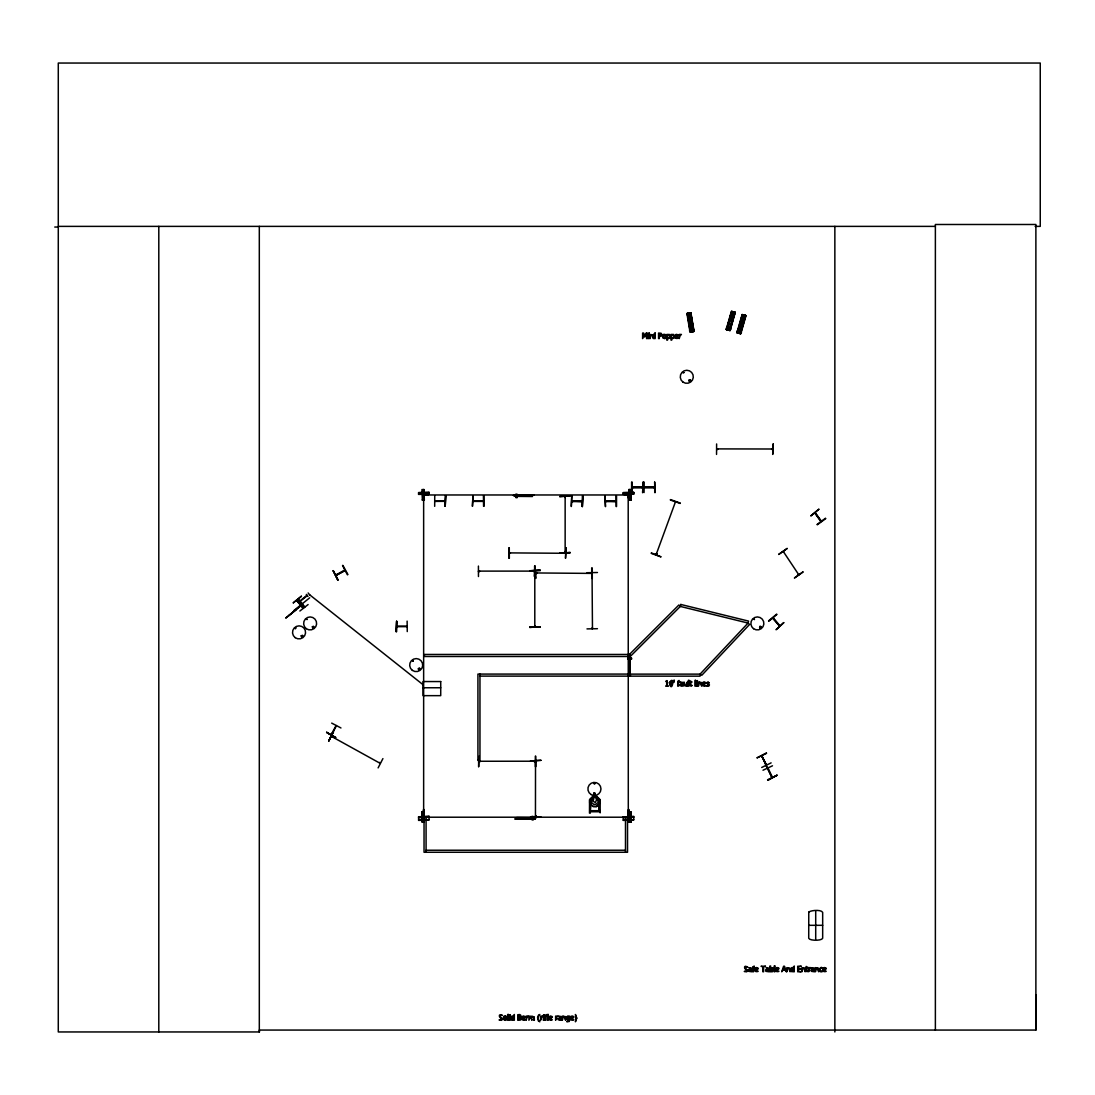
<?xml version="1.0" encoding="UTF-8"?>
<svg xmlns="http://www.w3.org/2000/svg" width="1095" height="1095" viewBox="0 0 1095 1095"><rect width="100%" height="100%" fill="white"/><g stroke="black" fill="none" stroke-linecap="round" stroke-linejoin="round"><path stroke-width="1.5" d="M1035.131 226.378L1040.25 226.378L1040.25 63.045L58.281 63.045L58.281 1031.955L259.46 1031.955L259.323 1030.066L1035.884 1030.066L1036.034 995.026M516.662 818.512L516.662 817.595L534.059 817.719L534.059 818.636L515.348 818.978M627.709 659.272L627.709 658.204M627.846 659.341L627.859 658.122M628.585 659.313L628.585 658.163M629.077 659.258L629.077 658.232M630.665 659.176L630.665 658.027M631.391 659.217L631.391 657.999M631.528 659.135L631.541 658.068M423.587 815.2C425.49 815.967 422.67 800.705 423.642 816.569M424.121 815.186L424.011 816.555M628.297 816.569L628.653 809.287L628.256 815.679M628.776 815.186L628.667 816.555M762.12 755.564L762.12 756.741M766.5 764.803L765.706 764.365M772.454 777.368L772.071 776.533M423.587 810.656L424.066 810.642M628.243 810.656L628.708 810.642M423.532 494.995L423.642 494.31M628.297 494.31L628.311 497.979L628.667 494.297M423.587 494.995L424.997 495.077M423.546 497.294L423.614 497.527M534.757 625.779L534.798 626.792L534.798 570.769M535.195 625.779L535.263 626.573M592.039 628.722L592.395 627.558L592.409 628.722M532.704 495.405L533.73 495.118M593.86 783.5L594.996 783.349L593.942 783.637M595.119 794.012C593.86 791.452 593.572 795.791 594.982 794.135M656.425 553.632L656.11 554.467L656.918 553.81M772.878 618.278L779.777 625.587M778.873 625.259L779.832 625.834M783.555 551.839L783.377 551.469M798.775 574.724L798.077 574.642M336.863 574.889L335.754 575.012L344.843 570.043M535.222 571.713L535.209 570.796M535.523 816.938L535.934 815.802M592.463 628.503L592.039 572.699M821.291 520.987L815.282 512.857M306.176 619.003L307.175 619.551L306.299 618.908M312.253 626.874C313.608 630.679 314.799 624.629 312.431 626.682M418.263 668.799C421.205 666.034 419.495 671.974 418.331 669.059M418.605 668.648L419.713 669.456L419.015 668.333M683.937 372.628L682.815 372.656L683.882 372.492M689.152 380.526C691.246 378.596 689.959 382.744 689.234 380.704M759.779 626.983C760.915 629.899 761.353 624.752 759.82 627.339M761.025 627.462L760.341 626.627M630.433 655.891L629.967 657.027M726.204 329.499L731.392 311.322L735.279 312.417M726.423 329.554L731.652 311.391M726.642 329.622L731.925 311.473M726.861 329.677L732.049 311.5M727.08 329.746L732.35 311.582M727.367 329.828L732.555 311.651M727.627 329.882L728.654 330.184M728.9 330.252L734.54 312.198M729.571 330.444L734.622 312.226M729.626 330.457L734.978 312.321M726.19 329.486L730.078 330.58L735.019 312.335M730.078 330.58L735.265 312.404M736.935 332.688L742.123 314.511L746.01 315.606L740.795 333.783L736.921 332.688M737.209 332.77L742.383 314.594M737.428 332.839L742.574 314.635M737.592 332.88L742.78 314.703M737.838 332.948L743.067 314.785M738.345 333.085L739.371 333.373M744.833 315.278L739.618 333.441L744.915 315.292M739.919 333.523L745.271 315.401M745.353 315.428L740.275 333.633L745.558 315.483M740.535 333.701L745.777 315.538M502.687 1019.322C495.487 1012.765 507.04 1016.776 500.223 1014.75A1.766 1.766 0 0 0 499.402 1015.325C498.677 1019.048 505.917 1018.651 499.06 1019.938L501.346 1020.335L502.687 1019.322A1.656 1.656 0 0 0 502.756 1018.213M747.899 970.841C740.699 964.271 752.251 968.295 745.435 966.269A1.766 1.766 0 0 0 744.614 966.844C743.888 970.567 751.129 970.156 744.271 971.443L746.557 971.84L747.899 970.841A1.656 1.656 0 0 0 747.967 969.732M670.482 499.58L680.337 503.084M656.179 554.399L656.507 553.55M656.548 554.563L656.877 553.714M675.382 502.058L656.192 554.44M424.011 497.623L424.011 494.639M625.546 494.557L628.776 495.049L628.201 494.557L628.297 815.885L628.297 809.985M773.85 618.702L773.207 617.813L779.763 625.738M766.5 764.926L761.723 755.728L766.213 765.172M772.399 777.272L767.937 767.965M815.227 512.802L820.839 521.22M535.523 815.775L535.455 816.884L535.523 761.025M593.107 796.394L589.671 799.747L589.671 803.1L593.052 806.536L596.597 806.536L600.087 803.059L600.087 799.651L596.597 796.243L593.052 796.311L591.382 802.306L593.682 804.332L595.981 804.332L598.24 802.306L596.597 796.243L593.052 796.243L589.548 799.72L589.48 813.106L590.314 813.106L590.314 811.751L599.417 811.751L600.169 812.805L600.169 801.157L599.335 801.157M333.208 731.624L328.746 741.096L333.167 731.597M328.678 741.069L333.551 731.802M331.388 736.292L331.936 737.14M331.306 736.319L380.157 763.324M382.921 758.602L378.117 767.896M479.391 571.576L478.666 571.056M536.851 573.397L535.701 573.397M565.458 553.303L564.541 552.783M480.349 761.614L479.391 761.148M591.724 573.397L535.756 572.959M534.264 761.737L535.209 761.258L534.045 761.271M300.66 603.058L301.399 603.728L300.755 604.33M331.689 723.111L340.956 727.97M331.183 734.622L336.124 725.52M331.539 734.978L336.452 725.67M301.289 635.593C301.426 639.877 304.711 633.553 301.235 635.853M313.786 627.462C311.117 628.9 314.156 624.711 313.649 627.791M434.742 500.921L445.2 500.921M413.239 661.216L412.322 660.531L413.198 661.175M571.823 501.099L572.767 501.578M605.535 501.099L606.479 501.578M642.601 487.152L632.171 487.097L633.088 487.617M644.202 487.152L645.256 487.152M653.51 487.508L654.454 487.617M754.414 619.551L753.415 619.003L754.441 619.4M798.734 574.683L783.527 551.866M594.804 783.869L594.886 783.24M593.723 793.109C593.189 797.365 597.418 791.63 593.627 793.355M479.473 571.07L478.447 571.48M565.348 553.29L509.558 552.893L510.407 553.303M533.539 571.59L534.374 571.111L478.556 571.111L479.61 571.111M534.333 571.522L533.429 571.125M535.907 573.451L536.851 573.027M536.714 573.438L535.797 573.041M716.869 448.895L772.687 449.005M772.55 449.415L771.633 449.374M445.063 501.332L434.961 501.4M473.081 500.921L483.429 500.921M582.061 501.578L572.042 501.045M616.033 501.469L605.754 501.045M644.312 487.152L654.454 487.097M301.604 635.825C304.807 635.661 299.879 637.755 302.179 635.565M312.691 626.874L313.416 626.655M599.964 803.032L596.597 806.536L593.107 806.385M335.686 574.971L336.685 574.505M535.893 816.829L535.879 815.885L535.523 816.829M768.58 620.851L776.629 614.158M768.868 621.18L776.875 614.459M293.268 602.811L301.358 596.173M298.264 602.414L306.97 595.201M298.442 602.647L307.339 595.666M299.852 603.564L300.755 602.839M300.126 603.906L301.029 603.167M300.304 604.125L301.207 603.4M300.577 604.467L301.481 603.742M293.747 610.668L309.693 597.802M301.002 605.179L302.124 604.946L301.33 605.59M301.823 604.577L288.71 615.636M302.056 604.864L285.685 618.086L296.006 609.915M308.119 604.549L299.879 611.01M818.841 509.271L810.765 515.95L818.814 509.243M817.089 524.464L825.493 518.222M817.322 524.779L825.753 518.578M778.696 554.385L787.264 548.39L778.737 554.44M380.321 763.42L379.664 762.544M689.439 379.678C687.427 383.455 693.422 379.623 689.261 379.869M760.026 626.313C758 630.09 764.009 626.258 759.848 626.504M535.893 762.079L535.948 760.943M347.443 574.793L342.543 565.54M335.96 575.505L345.076 570.468L336.055 575.327M337.753 580.104L333.222 570.646L337.794 580.076M424.121 494.981L424.983 494.502M424.189 816.843L428.446 817.198L424.203 817.212M766.39 752.922L757.165 757.891M757.097 757.754L766.582 753.333M771.113 762.873L761.709 767.472M763.01 770.223L772.495 765.802M768.43 768.772L768.074 768.143M767.568 779.804L777.012 775.315M691.739 330.622L691.903 331.525M427.94 495.008L424.6 494.967M629.009 817.212L624.752 816.856L627.531 817.376L627.531 852.266L424.039 852.266L424.039 817.376L426.078 817.376L426.078 852.266M820.908 967.569L819.525 968.76L819.69 971.032A1.601 1.601 0 0 0 820.538 971.744C826.027 972.346 815.31 969.28 822.537 967.857L820.908 967.569A2.272 2.272 0 0 1 821.975 967.624M771.578 448.936L772.536 448.964M396.91 626.121L407.162 626.162M571.932 501.099L582.253 501.045L581.336 501.578M615.062 501.045L616.006 501.099L605.644 501.099M687.482 315.292L690.918 314.717M687.687 316.551L691.137 315.976M688.002 318.44L691.451 317.865M688.29 320.123L691.725 319.548M688.604 322.012L692.04 321.437M689.959 330.129L693.409 329.554M689.48 330.758L694.066 329.992M693.997 331.402L690.014 332.086L686.907 313.43L690.877 312.759L693.997 331.402L690.794 312.773M628.215 817.267L628.995 816.843M418.591 816.911L429.062 816.5M418.591 817.226L429.062 816.802M418.605 817.678L429.062 817.253M418.605 820.1L429.062 819.676M623.247 816.911L633.718 816.35L633.718 819.977L623.247 820.401L623.247 816.76M623.247 817.226L633.718 816.802M623.247 817.678L633.718 817.253M623.247 820.1L633.718 819.676M760.587 628.174L759.875 628.01M418.591 492.723L429.062 492.517M418.591 493.941L429.062 493.736M418.591 494.173L429.062 493.968M623.247 492.723L633.704 492.517M623.247 493.941L633.704 493.736M623.247 494.173L633.718 493.968M716.623 443.954L716.541 454.425M508.833 547.842L508.956 558.313M564.664 552.359L565.13 551.415L564.774 552.578M509.558 552.893L510.393 552.783M559.723 552.756L570.194 552.688M478.419 566.06L478.46 576.531M535.031 566.06L534.511 576.531L534.976 566.06L535.729 578.447L535.085 567.99M591.697 567.99L591.902 578.447M540.205 570.194L529.747 570.796L540.205 570.153M529.747 570.728L540.205 570.659M479.5 571.467L478.666 571.59M586.988 572.726L597.459 572.507M535.797 573.397L536.755 573.397M396.144 631.651L396.664 621.18L396.198 631.651M407.121 621.111L407.258 631.582M396.801 626.682L407.217 626.641M529.747 626.97L540.205 626.833M597.459 628.694L586.988 628.9M479.09 756.207L478.624 766.678M535.756 756.207L535.784 766.664M480.226 761.162L479.281 761.258L535.072 761.217M540.944 816.911L530.473 817.116M54.75 227.048L58.281 227.035M628.886 489.561L631.007 489.547L631.254 500.018L629.119 500.018L628.886 489.561L629.214 500.018M424.586 494.611L428.036 494.598M625.149 494.611L628.598 494.611L628.667 497.623M625.149 494.981L628.612 494.967L424.531 494.967M422.191 500.018L424.312 500.018L424.066 489.561L421.945 489.561L422.369 500.018M424.066 811.792L421.945 811.792L422.191 822.263L424.312 822.263L423.984 811.792M424.586 816.843L428.036 816.843M424.6 817.212L428.049 817.198M625.149 816.856L628.598 816.843M625.149 817.212L628.612 817.212L424.531 817.212M629.119 822.263L631.254 822.249L631.007 811.792L628.886 811.792L629.214 822.263M58.281 226.378L935.376 226.378M632.143 482.101L631.993 492.558M644.202 482.101L644.052 492.558M654.659 482.101L655.193 492.558M632.102 487.508L642.628 487.508L641.437 487.508M654.7 487.508L644.312 487.508M632.102 487.617L642.628 487.617M644.161 487.617L654.7 487.617M434.742 495.871L434.674 506.342M445.788 495.871L445.2 506.342L445.733 495.871M483.429 495.871L483.579 506.342M616.006 496.049L616.143 506.52M472.93 501.4L483.456 501.4M571.782 501.578L582.307 501.578M605.508 501.578L616.033 501.578M605.535 506.52L605.001 496.049L605.398 506.52M629.967 655.659L630.309 676.162M629.789 656.494L424.531 656.494L424.531 654.454L629.789 654.454L629.967 676.121M629.789 674.082L477.926 674.082L477.926 760.395L479.966 760.395L479.966 674.082M630.309 674.123L700.075 674.123L700.075 676.162L479.966 676.108M422.985 687.756L440.724 687.756M590.314 810.533L590.958 798.638L590.314 810.697L599.335 810.697L598.678 798.611L599.335 810.519M426.078 850.226L625.491 850.226M808.726 925.316L822.673 925.316M515.827 494.16L517.059 494.16M515.868 494.885L517.004 494.885M516.005 496.966L517.155 496.966M515.964 497.691L517.182 497.691M531.896 816.391L533.128 816.405M531.937 817.116L533.073 817.13M532.074 819.197L533.224 819.211M532.033 819.922L533.251 819.936M625.56 495.091L624.752 494.611L628.995 494.611M505.479 1016.037L504.685 1016.037A1.656 1.656 0 0 0 503.741 1016.571L503.508 1019.472L505.479 1020.335A1.642 1.642 0 0 0 506.424 1019.801L506.424 1016.571M513.733 495.118L514.869 495.57M535.359 818.978L534.209 818.512M731.131 313.238L734.485 314.197M741.849 316.428L745.216 317.399M730.776 314.47L734.129 315.428M741.507 317.659L744.86 318.631M730.255 316.304L733.609 317.276M740.973 319.507L744.326 320.465M729.776 317.947L733.13 318.905M740.507 321.15L743.861 322.108M729.243 319.795L732.61 320.753M739.974 322.984L743.327 323.956M726.984 327.706L730.338 328.664M737.715 330.909L741.069 331.867M726.245 328.199L730.707 329.486M737.003 331.265L741.479 332.538L736.962 331.402M379.609 762.476L380.403 762.859M670.332 499.991L680.2 503.454M651.388 552.893L661.079 556.89L651.224 553.372M331.402 736.374L332.223 736.826M331.128 736.702L332.059 737.14M326.625 732.432L335.823 737.428M295.294 628.612L295.842 627.613L295.445 628.639M309.543 594.694L422.985 684.649M565.143 496.541L565.143 552.469L565.171 551.551M534.757 626.655L534.784 625.738M596.529 796.325L599.964 799.747M772.728 618.114L779.503 626.176M308.147 592.956L309.789 594.982M306.326 594.407L307.969 596.446M301.454 596.296L293.309 602.866M298.251 598.883L304.862 606.986M297.895 599.17L304.424 607.342M296.471 600.306L303.082 608.423M814.707 512.966L820.88 521.494M342.886 565.362L347.909 574.546M333.113 570.7L338.136 579.885M761.6 755.742L772.002 777.642L767.595 768.361M765.514 764.324L767.691 768.923M630.2 674.944L630.433 675.889M690.562 312.814L693.724 331.443M690.206 312.869L693.45 331.498M689.959 312.91L693.245 331.525M693.012 331.566L689.74 312.951L692.779 331.607M692.533 331.648L691.479 331.826M688.112 313.238L691.137 331.894M687.797 313.293L690.986 331.922M687.646 313.307L690.685 331.977M690.562 331.99L687.359 313.362L690.288 332.045M630.829 489.547L631.076 500.018M629.406 489.547L629.652 500.018M629.146 489.561L629.392 500.018M630.829 811.792L631.076 822.249M629.406 811.792L629.652 822.263M629.146 811.792L629.392 822.263M423.806 489.561L424.23 500.018M423.546 489.561L423.779 500.018M423.806 811.792L424.052 822.263M423.546 811.792L423.779 822.263M422.122 811.792L422.369 822.263M592.231 567.99L592.285 578.447M534.593 566.06L534.661 576.531M535.318 756.207L535.387 766.678M509.271 547.842L509.339 558.313M478.583 759.205L478.679 766.678M396.636 621.18L396.65 631.637M628.297 494.653L628.297 497.636M423.655 497.636L423.642 494.653L423.642 815.885L423.642 809.985M628.653 809.958L628.667 815.871M424.011 809.958L424.011 815.871M1035.884 1030.066L1035.884 224.489L935.376 224.489L935.376 1030.066M834.855 226.378L834.855 1031.955M815.707 911.369L815.707 939.277M654.687 482.101L654.742 492.558M631.61 482.101L631.61 492.558M625.491 817.376L625.491 852.266M616.54 496.049L616.54 506.52M582.362 496.049L582.43 506.52M483.963 495.871L483.963 506.342M445.282 495.871L445.227 506.342M259.31 226.378L259.31 1031.955M158.802 226.378L158.802 1031.955M505.274 1016.037A1.656 1.656 0 0 1 506.232 1016.584M515.033 495.46L515.02 496.377L532.416 496.5L532.43 495.583L515.033 495.46M629.173 657.192L629.05 674.588L630.118 674.725L630.09 657.192L629.173 657.192M669.346 682.705C671.974 695.174 675.423 673.562 669.346 682.705M537.604 1017.583L538.384 1021.005L539.821 1021.786L538.535 1019.815A4.654 4.654 0 0 1 538.234 1018.145L538.535 1016.447A4.928 4.928 0 0 1 539.246 1015.147L539.821 1014.49L538.384 1015.284L537.604 1017.583M576.791 1018.145L575.409 1021.786C575.833 1021.525 575.806 1014.736 575.409 1014.49L576.791 1018.145M670.113 682.431C670.4 691.328 673.89 677.901 670.113 682.431M772.714 969.691C770.798 974.81 770.579 964.654 772.714 969.691M569.77 1019.787L569.058 1021.553L566.69 1021.649C573.41 1019.787 562.173 1020.567 567.703 1016.037A1.861 1.861 0 0 1 569.071 1016.297L569.77 1016.119L569.77 1019.787M670.304 336.398C670.879 339.505 666.39 337.588 667.526 340.121L666.828 340.121L666.828 334.44L669.428 334.468L670.304 336.398M674.506 336.398C675.081 339.505 670.592 337.588 671.728 340.121L671.03 340.121L671.03 334.44L673.63 334.468L674.506 336.398M545.173 1015.626L545.146 1020.266L545.844 1020.266L545.844 1016.694L546.98 1016.119C545.187 1016.187 548.253 1012.82 545.173 1015.626M666.102 336.507L665.596 338.136A1.642 1.642 0 0 1 664.651 338.67L662.68 337.794L662.913 334.892A1.656 1.656 0 0 1 663.857 334.358L664.651 334.358A1.629 1.629 0 0 1 665.596 334.892L666.102 336.507M677.737 681.528L677.723 686.154L678.407 686.154L678.407 682.596L679.543 682.007C677.764 682.089 680.816 678.722 677.737 681.528M752.812 967.145L752.799 971.771L753.497 971.771L753.497 968.213L754.633 967.624C752.84 967.706 755.906 964.339 752.812 967.145M773.426 969.636L772.386 971.744L769.949 971.771L769.949 965.995L770.647 965.995C769.073 969.308 774.001 966.077 773.426 969.636M510.872 1017.707L511.488 1020.061L514.321 1020.266L514.321 1014.49L513.623 1016.283A1.889 1.889 0 0 0 512.241 1016.037A1.629 1.629 0 0 0 511.365 1016.584L510.872 1017.707M521.932 1017.734C520.508 1021.922 528.269 1019.199 523.971 1019.746C519.838 1018.542 529.104 1017.187 523.41 1016.037A1.711 1.711 0 0 0 522.424 1016.598L521.932 1017.734M548.978 1017.734C547.555 1021.922 555.316 1019.199 551.031 1019.746C546.884 1018.542 556.15 1017.187 550.457 1016.037A1.711 1.711 0 0 0 549.485 1016.598L548.978 1017.734M570.536 1017.734C569.099 1021.922 576.873 1019.199 572.575 1019.746C568.442 1018.542 577.708 1017.187 572.014 1016.037A1.711 1.711 0 0 0 571.029 1016.598L570.536 1017.734M674.972 336.055C673.548 340.258 681.309 337.52 677.025 338.068C672.891 336.863 682.158 335.508 676.45 334.358A1.711 1.711 0 0 0 675.478 334.919L674.972 336.055M702.415 683.622C700.992 687.824 708.739 685.1 704.455 685.648C700.321 684.43 709.587 683.075 703.893 681.939A1.711 1.711 0 0 0 702.908 682.5L702.415 683.622M754.893 969.253C753.456 973.441 761.23 970.717 756.932 971.265C752.799 970.06 762.065 968.705 756.371 967.556A1.711 1.711 0 0 0 755.386 968.117L754.893 969.253M775.643 969.253C774.22 973.441 781.967 970.717 777.683 971.265C773.549 970.06 782.815 968.705 777.121 967.556A1.711 1.711 0 0 0 776.136 968.117L775.643 969.253M790.823 969.226L791.439 971.58L794.258 971.771L794.258 965.995L793.56 967.802A1.889 1.889 0 0 0 792.191 967.556A1.629 1.629 0 0 0 791.315 968.089L790.823 969.226M822.92 969.253C821.496 973.441 829.257 970.717 824.973 971.265C820.839 970.06 830.106 968.705 824.398 967.556A1.711 1.711 0 0 0 823.426 968.117L822.92 969.253M674.369 680.378L673.712 682.527L673.548 680.378L674.369 680.378M520.741 1018.596L518.496 1019.637L518.496 1017.597L520.741 1018.596M662.051 334.728L661.257 336.206L659.299 336.521L659.299 338.588L658.56 338.588L658.56 333.058L661.106 333.25L662.051 334.728M706.453 682.91C708.807 685.319 708.574 685.1 706.412 685.908L708.178 686.236A1.588 1.588 0 0 0 708.999 685.881C711.189 683.978 704.824 683.253 708.301 682.527A2.163 2.163 0 0 1 709.218 682.965L707.972 681.911L706.453 682.91M521.507 1018.569L520.604 1020.02L517.757 1020.266L517.757 1014.736C522.37 1013.628 520.111 1016.927 521.507 1018.569M504.015 1017.488C504.535 1023.907 507.97 1014.162 504.015 1017.488M663.2 335.809C663.707 342.242 667.142 332.483 663.2 335.809M669.579 336.48C669.798 339.039 665.856 338.081 667.526 335.453L669.059 335.084L669.579 336.48M673.781 336.48C674 339.039 670.058 338.081 671.728 335.453L673.261 335.084L673.781 336.48M511.639 1017.529C512.131 1023.702 515.129 1014.093 511.639 1017.529M791.576 969.048C792.082 975.221 795.079 965.612 791.576 969.048M558.108 1018.665L558.067 1019.062A1.423 1.423 0 0 0 558.272 1019.815L561.365 1020.266L561.105 1016.516L558.395 1016.201L560.667 1017.529L558.108 1018.665M679.817 684.553L679.776 684.95A1.423 1.423 0 0 0 679.995 685.716L683.075 686.154L682.828 682.418L680.104 682.103L682.377 683.431L679.817 684.553M748.487 970.17L748.446 970.581A1.423 1.423 0 0 0 748.665 971.333L751.745 971.771L751.485 968.035L748.775 967.72L751.047 969.048L748.487 970.17M765.72 970.17L765.679 970.581A1.423 1.423 0 0 0 765.884 971.333L768.977 971.771L768.717 968.035L766.007 967.72L768.279 969.048L765.72 970.17M811.19 970.17L811.149 970.581A1.423 1.423 0 0 0 811.368 971.333L814.447 971.771L814.201 968.035L811.491 967.72L813.749 969.048L811.19 970.17M567.087 1017.488C567.648 1023.36 570.55 1014.189 567.087 1017.488M808.767 912.121L808.726 938.251C809.575 940.906 821.825 940.906 822.673 938.251L822.673 912.381C821.209 909.343 810.847 910.246 808.767 912.121M730.447 319.138C731.337 322.108 732.788 317.085 730.447 319.138M741.164 322.341C742.068 325.311 743.505 320.287 741.164 322.341M661.284 334.741L659.299 335.891L659.299 333.688L661.284 334.741M558.833 1018.733L559.887 1019.705L560.667 1018.09L558.833 1018.733M680.542 684.635L681.596 685.593L682.377 683.992L680.542 684.635M749.213 970.252L750.267 971.21L751.047 969.609L749.213 970.252M766.432 970.252L767.499 971.21L768.279 969.609L766.432 970.252M811.915 970.252L812.969 971.21L813.749 969.609L811.915 970.252M520.481 1016.092L518.496 1016.981L518.496 1015.366L520.481 1016.092M564.733 496.692L565.143 497.595L564.774 496.651M675.752 335.59C678.38 338.122 677.901 333.208 675.752 335.59M522.712 1017.269C525.34 1019.801 524.861 1014.887 522.712 1017.269M549.758 1017.269C552.386 1019.801 551.907 1014.887 549.758 1017.269M571.316 1017.269C573.944 1019.801 573.465 1014.887 571.316 1017.269M703.195 683.157C705.823 685.703 705.344 680.789 703.195 683.157M755.673 968.774C758.301 971.32 757.822 966.406 755.673 968.774M776.423 968.774C779.051 971.32 778.572 966.406 776.423 968.774M823.7 968.774C826.328 971.32 825.849 966.406 823.7 968.774M689.439 320.506C690.096 323.545 691.93 318.645 689.439 320.506M680.803 604.454L680.323 606.425L630.98 655.768L629.543 654.331L678.886 604.987L680.323 606.425L748.077 623.069L749.555 624.465L701.758 675.3L700.28 673.904L748.077 623.069L748.556 621.098L680.803 604.454M666.828 680.611L665.692 681.377L666.691 681.884L666.691 685.593L665.692 686.154L668.388 686.154L667.416 685.593L666.828 680.611M743.218 314.826L738.085 333.017L743.3 314.854M782.966 970.238L781.734 971.771L783.596 966.255L784.499 966.255L786.361 971.771L785.088 970.238L782.966 970.238M784.034 966.995L783.171 969.609L784.882 969.609L784.034 966.995M594.229 796.845L593.12 801.253L595.379 802.567L596.542 799.747L595.379 796.845L594.229 796.845M646.324 333.058L644.996 336.138L643.614 333.058L642.614 333.058L642.614 338.588L643.299 333.824L644.722 337.068L646.611 333.824L646.611 338.588L647.35 338.588L647.35 333.058L646.324 333.058M717.814 449.361L716.65 449.374L717.704 449.361M326.693 732.309L335.617 737.811L326.68 732.322M532.156 1016.406L528.926 1016.119L528.926 1020.266L530.582 1016.666L531.978 1020.266C530.076 1015.859 535.633 1015.654 533.635 1020.266L534.333 1020.266L534.237 1016.831L532.156 1016.406M783.787 622.699L776.054 629.748L783.691 622.576M680.187 335.426L679.228 338.588L679.228 334.44L681.432 334.454L680.187 335.426M527.133 1017.104L526.189 1020.266L526.189 1016.119L528.379 1016.133L527.133 1017.104M541.546 1017.104L540.601 1020.266L540.601 1016.119L542.791 1016.133L541.546 1017.104M556.561 1017.104L555.617 1020.266L555.617 1016.119L557.807 1016.133L556.561 1017.104M809.657 968.623L808.699 971.771L808.699 967.624L810.889 967.651L809.657 968.623M651.155 334.646L650.156 334.44L650.156 338.588L650.854 335.494L651.922 334.988L653.414 338.588L653.209 334.947L651.155 334.646M699.431 682.226L698.418 682.007L698.418 686.154L699.116 683.061L700.198 682.555L701.69 686.154L701.484 682.527L699.431 682.226M563.35 1016.324L562.337 1016.119L562.337 1020.266L563.035 1017.159L564.117 1016.666L565.609 1020.266L565.403 1016.625L563.35 1016.324M787.839 967.843L786.826 967.624L786.826 971.771L787.524 968.678L788.605 968.185L790.084 971.771L789.892 968.144L787.839 967.843M802.922 967.843L801.91 967.624L801.91 971.771L802.608 968.678L803.689 968.185L805.181 971.771L804.976 968.144L802.922 967.843M816.432 967.843L815.433 967.624L815.433 971.771L816.131 968.678L817.198 968.185L818.69 971.771L818.499 968.144L816.432 967.843M686.579 685.703L684.238 685.689L684.019 682.007L685.511 685.607L686.579 685.114L687.277 682.007L687.277 686.154L686.579 685.703M802.977 572.014L794.395 578.023L802.936 571.96M776.985 775.246L767.787 780.27L776.985 775.246M692.013 685.497L690.959 685.484L690.767 682.596L692.054 682.007L690.069 680.816C689.275 681.829 689.795 688.016 692.054 685.497M808.137 971.114L806.988 970.991L806.892 968.213L808.178 967.624L806.194 966.433C805.345 967.474 806.029 973.66 808.137 971.114M429.062 816.35L418.591 816.76L418.605 820.401L429.062 819.977L429.062 816.35M429.062 492.367L418.591 492.572L418.591 494.406L429.062 494.119L429.062 492.367M633.704 492.367L623.247 492.572L623.247 494.406L633.718 494.119L633.704 492.367M773.234 443.954L772.714 454.425L773.179 443.954M570.18 495.925L559.723 496.582L570.18 495.925M566.033 547.842L565.513 558.299L565.992 547.842M570.194 552.537L559.723 553.194L570.194 552.537M540.205 626.764L529.747 627.408L540.205 626.764M540.944 760.341L530.473 760.943L540.944 760.3M649.171 333.017L648.377 333.742L649.171 333.017M655.152 333.017L654.358 333.742L655.152 333.017M649.13 334.44L648.432 334.44L648.432 338.588L649.13 338.588L649.13 334.44M655.097 334.44L654.399 334.44L654.399 338.588L655.097 338.588L655.097 334.44M643.189 482.101L642.628 492.558L643.189 482.101M533.963 495.118L513.5 495.57L533.963 495.118M472.972 495.871L472.438 506.342L472.944 495.871M571.823 496.049L571.289 506.52L571.741 496.049M582.868 496.049L582.28 506.52L582.868 496.049M689.001 680.378L688.303 680.378L688.303 686.154L689.001 686.154L689.001 680.378M695.667 680.378L694.969 680.378L694.969 686.154L695.667 686.154L695.667 680.378M697.447 680.597L696.653 681.323L697.447 680.597M440.724 681.555L422.985 681.555L422.985 695.654L440.724 695.654L440.724 681.555M697.405 682.007L696.707 682.007L696.707 686.154L697.405 686.154L697.405 682.007M535.592 818.512L515.129 818.978L535.592 818.512M774.863 965.995L774.165 965.995L774.165 971.771L774.863 971.771L774.863 965.995M765.46 966.255L761.011 966.255L762.873 966.899L762.873 971.771L763.598 971.771L763.598 966.899L765.46 966.255M801.157 966.255L797.707 966.255L797.707 971.771L801.157 971.771L798.433 971.128L798.433 969.075L800.979 969.075L798.433 968.418L798.433 966.899L801.157 966.255M508.367 1014.49L507.669 1014.49L507.669 1020.266L508.367 1020.266L508.367 1014.49M548.212 1014.49L547.514 1014.49L547.514 1020.266L548.212 1020.266L548.212 1014.49M510.147 1014.695L509.353 1015.421L510.147 1014.695M544.092 1014.695L543.298 1015.421L544.092 1014.695M510.092 1016.119L509.394 1016.119L509.394 1020.266L510.092 1020.266L510.092 1016.119M544.051 1016.119L543.353 1016.119L543.353 1020.266L544.051 1020.266L544.051 1016.119M303.507 608.081L296.909 599.964L303.438 608.136M682.938 382.073A6.543 6.543 0 0 0 693.286 377.488A6.543 6.543 0 0 0 684.129 370.822A6.543 6.543 0 0 0 682.938 382.073M753.524 628.694A6.515 6.515 0 0 0 763.845 624.123A6.515 6.515 0 0 0 754.729 617.484A6.515 6.515 0 0 0 753.524 628.694M412.35 670.373A6.529 6.529 0 0 0 422.684 665.801A6.529 6.529 0 0 0 413.554 659.135A6.529 6.529 0 0 0 412.35 670.373M306.299 628.694A6.502 6.502 0 0 0 316.592 624.123A6.502 6.502 0 0 0 307.49 617.498A6.502 6.502 0 0 0 306.299 628.694M295.198 637.66A6.529 6.529 0 0 0 305.532 633.074A6.529 6.529 0 0 0 296.403 626.408A6.529 6.529 0 0 0 295.198 637.66M591.163 794.6A6.543 6.543 0 0 0 600.977 788.934A6.543 6.543 0 0 0 591.163 783.267A6.543 6.543 0 0 0 591.163 794.6"/></g></svg>
